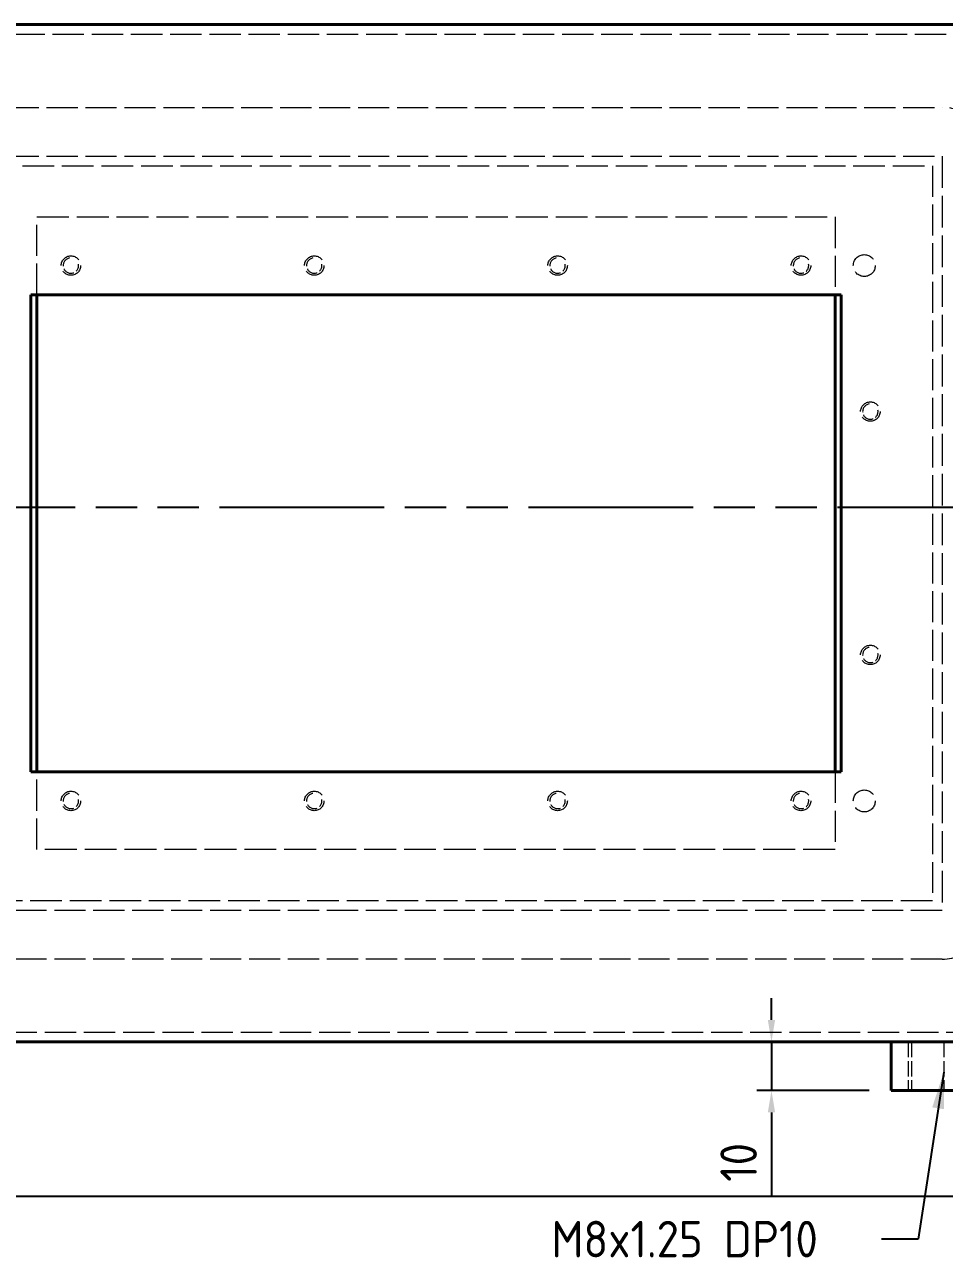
# Model space of a CAD drawing. Header units: millimetres. Extents: x 0 to 2523, y 0 to 1782.
# Drawn here: x 903.1 to 1092, y 748.7 to 1002 of the extents above; entities that cross this region are included whole.
import ezdxf

# ---------------------------------------------------------------- set-up
doc = ezdxf.new("R2010")
doc.units = ezdxf.units.MM
doc.header["$LTSCALE"] = 3
for name, pattern in [('CHAIN', [0.3543, 0.2362, -0.0295, 0.0591, -0.0295]), ('DASHED', [0.2067, 0.1654, -0.0413]), ('DOUBLE_DASH_CHAIN', [1.2403, 0.6614, -0.0827, 0.1654, -0.0827, 0.1654, -0.0827])]:
    doc.linetypes.add(name, pattern=pattern)
for name, color, linetype, lineweight in [('가려진 것(ISO)', 2, 'DASHED', 18), ('가시적인 것(ISO)', 3, 'Continuous', 40), ('기호(ISO)', 5, 'Continuous', 25), ('단면선(ISO)', 7, 'CHAIN', 25), ('상세 경계(JIS)', 7, 'Continuous', 25), ('치수(ISO)', 2, 'Continuous', 25)]:
    doc.layers.add(name, color=color, linetype=linetype, lineweight=lineweight)
doc.styles.add('치수 텍스트_PSTEK_POSCO', font='isocp.shx')
doc.dimstyles.new('치수_PSTEK_POSCO', dxfattribs={"dimscale": 3, "dimtxt": 2.5, "dimasz": 1.5, "dimexe": 1, "dimexo": 1.5, "dimgap": 1, "dimtad": 1, "dimrnd": 1e-08, "dimdsep": 46, "dimtxsty": '치수 텍스트_PSTEK_POSCO', "dimcen": 0.09, "dimdle": 10, "dimclrd": 7, "dimclre": 7, "dimclrt": 2, "dimadec": 1, "dimazin": 2, "dimtfac": 1, "dimtmove": 0, "dimatfit": 3, "dimfxl": 0, "dimtolj": 1, "dimlwd": -1, "dimlwe": -1, "dimarcsym": 0})
doc.dimstyles.new('치수_PSTEK_POSCO$7', dxfattribs={"dimscale": 3, "dimtxt": 2.5, "dimasz": 2.5, "dimexe": 1, "dimexo": 1.5, "dimgap": 1, "dimtad": 1, "dimrnd": 1e-08, "dimdsep": 46, "dimtxsty": '치수 텍스트_PSTEK_POSCO', "dimcen": 0.09, "dimdle": 10, "dimclrd": 7, "dimclre": 7, "dimclrt": 2, "dimadec": 1, "dimazin": 2, "dimtfac": 1, "dimtmove": 0, "dimatfit": 3, "dimfxl": 0, "dimtolj": 1, "dimlwd": -1, "dimlwe": -1, "dimarcsym": 0})

# ---------------------------------------------------------------- blocks, each defined once
blk = doc.blocks.new('2dTransSection0')
at = {"layer": '단면선(ISO)', "linetype": 'DOUBLE_DASH_CHAIN', "ltscale": 5.686755}
blk.add_line((250.889, 300.953), (402.686, 300.953), dxfattribs=at)
blk = doc.blocks.new('2dDetail0')
at = {"layer": '상세 경계(JIS)', "flags": 128}
blk.add_lwpolyline([(263.186, 253.747), (381.995, 253.747)], dxfattribs=at)
blk = doc.blocks.new('*D109')
at = {"layer": 'Defpoints', "color": 0}
for p in [(1118.58, 792.97), (1056.52, 782.97), (1081.08, 782.97)]:
    blk.add_point(p, dxfattribs=at)
at = {"layer": '치수(ISO)', "color": 7}
for p, q in [((1056.52, 797.47), (1056.52, 801.97)), ((1056.52, 792.97), (1056.52, 782.97)), ((1076.58, 782.97), (1053.52, 782.97)), ((1056.52, 778.47), (1056.52, 761.22))]:
    blk.add_line(p, q, dxfattribs=at)
for points in [[(1055.77, 797.47), (1057.27, 797.47), (1056.52, 792.97)], [(1055.77, 778.47), (1057.27, 778.47), (1056.52, 782.97)]]:
    blk.add_solid(points, dxfattribs=at)
at = {"layer": '치수(ISO)', "color": 2, "insert": (1049.77, 764.22), "char_height": 7.5, "attachment_point": 4, "rotation": 90, "style": '치수 텍스트_PSTEK_POSCO'}
blk.add_mtext('\\A1;10', dxfattribs=at)

msp = doc.modelspace()

# ---------------------------------------------------------------- linework, layer by layer
at = {"layer": '가려진 것(ISO)', "ltscale": 12.986021}
for p, q in [((1116.5837, 999.9732), (810.5837, 999.9732)), ((810.5837, 794.9732), (1116.5837, 794.9732))]:
    msp.add_line(p, q, dxfattribs=at)
at = {"layer": '가려진 것(ISO)', "ltscale": 12.901145}
for p, q in [((835.5837, 984.9732), (1091.5837, 984.9732)), ((835.5837, 974.9732), (1091.5837, 974.9732)), ((905.5837, 946.4732), (905.5837, 962.4732)), ((1069.5837, 962.4732), (1069.5837, 946.4732)), ((905.5837, 832.4732), (905.5837, 848.4732)), ((1069.5837, 848.4732), (1069.5837, 832.4732)), ((1091.5837, 819.9732), (835.5837, 819.9732)), ((1091.5837, 809.9732), (835.5837, 809.9732))]:
    msp.add_line(p, q, dxfattribs=at)
at = {"layer": '가려진 것(ISO)', "ltscale": 13.109228}
for p, q in [((837.5837, 972.9732), (1089.5837, 972.9732)), ((1089.5837, 821.9732), (837.5837, 821.9732))]:
    msp.add_line(p, q, dxfattribs=at)
at = {"layer": '가려진 것(ISO)', "ltscale": 12.816269}
msp.add_line((1089.5837, 972.9732), (1089.5837, 821.9732), dxfattribs=at)
at = {"layer": '가려진 것(ISO)', "ltscale": 13.155773}
msp.add_line((1091.5837, 974.9732), (1091.5837, 819.9732), dxfattribs=at)
at = {"layer": '가려진 것(ISO)', "ltscale": 13.223674}
for p, q in [((905.5837, 962.4732), (1069.5837, 962.4732)), ((1069.5837, 832.4732), (905.5837, 832.4732))]:
    msp.add_line(p, q, dxfattribs=at)
at = {"layer": '가려진 것(ISO)', "ltscale": 6.348889}
for p, q in [((1084.5837, 792.9732), (1084.5837, 782.9732)), ((1085.2602, 792.9732), (1085.2602, 782.9732)), ((1091.9072, 792.9732), (1091.9072, 782.9732))]:
    msp.add_line(p, q, dxfattribs=at)
at = {"layer": '가려진 것(ISO)', "ltscale": 10.132536}
for centre in [(912.5837, 952.4732), (962.5837, 952.4732), (1012.5837, 952.4732), (1062.5837, 952.4732), (1076.8337, 922.4732), (1076.8337, 872.4732), (912.5837, 842.4732), (962.5837, 842.4732), (1012.5837, 842.4732), (1062.5837, 842.4732)]:
    msp.add_circle(centre, 2, dxfattribs=at)
at = {"layer": '가려진 것(ISO)', "ltscale": 11.399102}
for centre in [(1075.5837, 952.4732), (1075.5837, 842.4732)]:
    msp.add_circle(centre, 2.25, dxfattribs=at)
at = {"layer": '가려진 것(ISO)', "ltscale": 12.665669}
for centre, start, end in [((1091.5837, 974.9732), 0, 90), ((1091.5837, 819.9732), 270, 0)]:
    msp.add_arc(centre, 10, start, end, dxfattribs=at)
at = {"layer": '가려진 것(ISO)', "ltscale": 4.733071}
for centre in [(912.5837, 952.4732), (962.5837, 952.4732), (1012.5837, 952.4732), (1062.5837, 952.4732), (1076.8337, 922.4732), (1076.8337, 872.4732), (912.5837, 842.4732), (962.5837, 842.4732), (1012.5837, 842.4732), (1062.5837, 842.4732)]:
    msp.add_arc(centre, 1.582, 100, 10, dxfattribs=at)
at = {"layer": '가시적인 것(ISO)'}
for p, q in [((1118.5837, 1001.9732), (808.5837, 1001.9732)), ((904.3337, 848.4732), (904.3337, 946.4732)), ((904.3337, 946.4732), (1070.8337, 946.4732)), ((905.5837, 848.4732), (905.5837, 946.4732)), ((1069.5837, 946.4732), (1069.5837, 848.4732)), ((1070.8337, 946.4732), (1070.8337, 848.4732)), ((1070.8337, 848.4732), (904.3337, 848.4732)), ((808.5837, 792.9732), (1118.5837, 792.9732)), ((1081.0837, 792.9732), (1081.0837, 782.9732)), ((1081.0837, 782.9732), (1096.0837, 782.9732))]:
    msp.add_line(p, q, dxfattribs=at)

# ---------------------------------------------------------------- block references
at = {"layer": '단면선(ISO)', "xscale": 3, "yscale": 3, "zscale": 3}
msp.add_blockref('2dTransSection0', (0, 0), dxfattribs=at)
at = {"layer": '상세 경계(JIS)', "xscale": 3, "yscale": 3, "zscale": 3}
msp.add_blockref('2dDetail0', (0, 0), dxfattribs=at)

# ---------------------------------------------------------------- texts
at = {"layer": '기호(ISO)', "color": 2, "insert": (1011.3183, 752.4475), "char_height": 7.5, "width": 64.825388, "attachment_point": 4, "line_spacing_factor": 0.4375, "style": '치수 텍스트_PSTEK_POSCO'}
msp.add_mtext('{M8x1.25 DP10}', dxfattribs=at)

# ---------------------------------------------------------------- dimensions: what is measured, and where the dimension line sits
at = {"layer": '치수(ISO)', "color": 7}
dim = msp.add_linear_dim(base=(1056.5173, 782.9732), p1=(1118.5837, 792.9732), p2=(1081.0837, 782.9732), angle=90, dimstyle='치수_PSTEK_POSCO', override={"dimdec": 2, "dimse1": 1, "dimtp": 0, "dimtm": 0, "dimtdec": 2, "dimtofl": 1, "dimatfit": 1}, dxfattribs=at)
dim.commit()
dim.dimension.update_dxf_attribs({"geometry": '*D109', "text_midpoint": (1056.5173, 767.5952), "dimtype": 160})

# ---------------------------------------------------------------- leaders
at = {"layer": '기호(ISO)', "color": 7, "annotation_type": 0, "has_hookline": 1, "hookline_direction": 1, "text_width": 55.5059}
msp.add_leader([(1091.9072, 786.7368), (1086.6437, 752.4475), (1079.1437, 752.4475)], dimstyle='치수_PSTEK_POSCO$7', override={"dimtad": 0}, dxfattribs=at)

doc.saveas('drawing.dxf')
